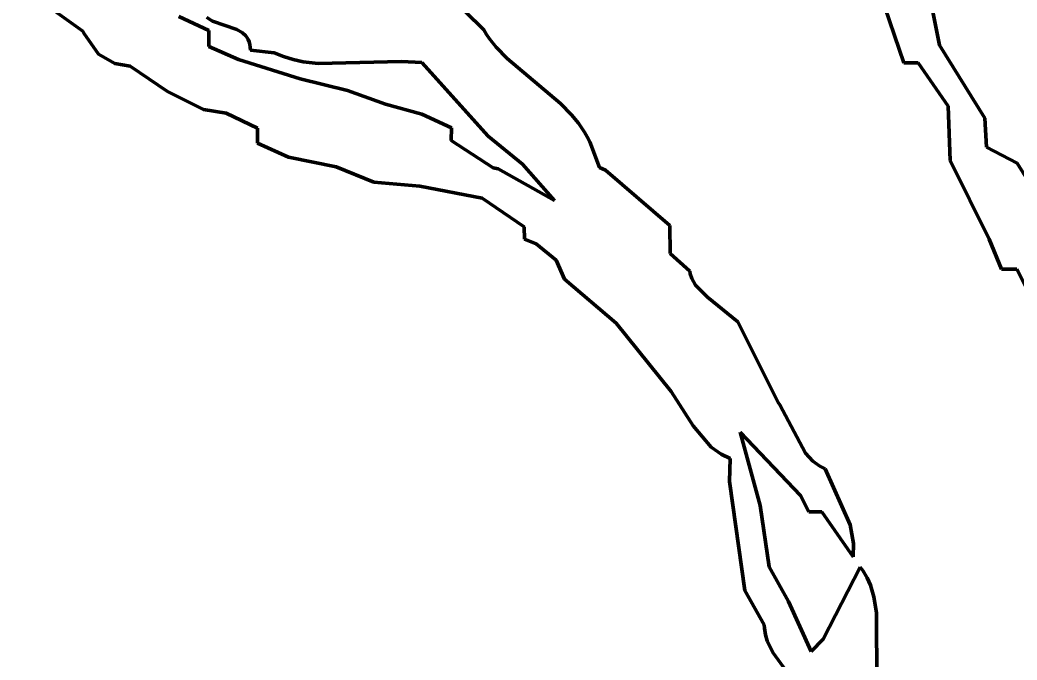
# Model space of a CAD drawing. Header units: millimetres. Extents: x 0 to 7.9, y 0 to 11.
# Drawn here: x 5.339 to 6.481, y 1.816 to 2.549 of the extents above; entities that cross this region are included whole.
import ezdxf

# ---------------------------------------------------------------- set-up
doc = ezdxf.new("R2010")
doc.units = ezdxf.units.MM
doc.layers.add('color#010101ff', color=7, linetype='CONTINUOUS', lineweight=100)
doc.layers.add('color#ffffffff', color=7, linetype='CONTINUOUS', lineweight=100)

msp = doc.modelspace()

# ---------------------------------------------------------------- linework, layer by layer
at = {"layer": 'color#010101ff'}
for p, q in [((6.3723, 2.6182), (6.3918, 2.5201)), ((5.809, 2.5981), (5.8703, 2.5376)), ((6.3512, 2.4999), (6.3187, 2.595)), ((5.4113, 2.5362), (5.3393, 2.5879)), ((5.5211, 2.553), (5.5556, 2.5369)), ((5.5598, 2.5475), (5.5533, 2.5518)), ((5.5877, 2.5379), (5.5598, 2.5475)), ((5.4123, 2.5338), (5.4113, 2.5362)), ((5.4293, 2.5098), (5.4123, 2.5338)), ((5.5556, 2.5369), (5.5555, 2.5185)), ((5.5942, 2.5341), (5.5877, 2.5379)), ((5.5977, 2.5308), (5.5942, 2.5341)), ((5.8703, 2.5376), (5.8734, 2.5324)), ((5.5992, 2.5287), (5.5977, 2.5308)), ((5.6005, 2.5265), (5.5992, 2.5287)), ((5.6015, 2.5239), (5.6005, 2.5265)), ((5.6023, 2.521), (5.6015, 2.5239)), ((5.8734, 2.5324), (5.8768, 2.5274)), ((5.8768, 2.5274), (5.8843, 2.518)), ((5.5555, 2.5185), (5.5896, 2.5039)), ((5.6028, 2.5179), (5.6023, 2.521)), ((5.603, 2.5143), (5.6028, 2.5179)), ((5.6301, 2.5115), (5.603, 2.5143)), ((5.641, 2.507), (5.6301, 2.5115)), ((5.8843, 2.518), (5.8968, 2.505)), ((6.3918, 2.5201), (6.4437, 2.4367)), ((5.4479, 2.4991), (5.4293, 2.5098)), ((5.5896, 2.5039), (5.66, 2.4815)), ((5.6521, 2.5036), (5.641, 2.507)), ((5.6635, 2.5012), (5.6521, 2.5036)), ((5.6808, 2.4991), (5.6635, 2.5012)), ((5.776, 2.5013), (5.6808, 2.4991)), ((5.7994, 2.5003), (5.776, 2.5013)), ((5.8753, 2.4161), (5.7994, 2.5003)), ((5.8968, 2.505), (5.9579, 2.4534)), ((6.3675, 2.5001), (6.3512, 2.4999)), ((6.4017, 2.4502), (6.3675, 2.5001)), ((5.4656, 2.4962), (5.4479, 2.4991)), ((5.5083, 2.4672), (5.4656, 2.4962)), ((5.66, 2.4815), (5.7142, 2.4683)), ((5.5492, 2.4465), (5.5083, 2.4672)), ((5.7142, 2.4683), (5.7576, 2.4528)), ((5.5755, 2.4423), (5.5492, 2.4465)), ((5.7576, 2.4528), (5.7992, 2.441)), ((5.9579, 2.4534), (5.9708, 2.4403)), ((6.4039, 2.3881), (6.4017, 2.4502)), ((5.6111, 2.4252), (5.5755, 2.4423)), ((5.7992, 2.441), (5.8333, 2.4254)), ((5.9708, 2.4403), (5.9786, 2.4308)), ((6.4437, 2.4367), (6.4455, 2.4034)), ((5.6111, 2.4078), (5.6111, 2.4252)), ((5.8333, 2.4254), (5.8328, 2.4109)), ((5.9786, 2.4308), (5.9856, 2.4205)), ((5.9856, 2.4205), (5.9887, 2.4151)), ((5.8328, 2.4109), (5.881, 2.3796)), ((5.9146, 2.3841), (5.8753, 2.4161)), ((5.9887, 2.4151), (5.9916, 2.4094)), ((5.9916, 2.4094), (6.0028, 2.3803)), ((5.6465, 2.392), (5.6111, 2.4078)), ((6.4455, 2.4034), (6.4806, 2.3851)), ((5.7012, 2.3807), (5.6465, 2.392)), ((6.4488, 2.298), (6.4039, 2.3881)), ((5.7444, 2.3632), (5.7012, 2.3807)), ((5.881, 2.3796), (5.8866, 2.3786)), ((5.8866, 2.3786), (5.9513, 2.3423)), ((5.9513, 2.3423), (5.9146, 2.3841)), ((6.0028, 2.3803), (6.0094, 2.3772)), ((6.0094, 2.3772), (6.0833, 2.3138)), ((6.4806, 2.3851), (6.5241, 2.3147)), ((5.797, 2.3589), (5.7444, 2.3632)), ((5.8685, 2.3449), (5.797, 2.3589)), ((5.9166, 2.3124), (5.8685, 2.3449)), ((5.9167, 2.298), (5.9166, 2.3124)), ((6.0833, 2.3138), (6.0836, 2.2818)), ((5.9303, 2.2929), (5.9167, 2.298)), ((6.4629, 2.2639), (6.4488, 2.298)), ((5.953, 2.2742), (5.9303, 2.2929)), ((5.9626, 2.2524), (5.953, 2.2742)), ((6.0836, 2.2818), (6.1059, 2.2616)), ((6.1059, 2.2616), (6.1066, 2.2586)), ((6.4804, 2.2639), (6.4629, 2.2639)), ((6.512, 2.2006), (6.4804, 2.2639)), ((6.0219, 2.2018), (5.9626, 2.2524)), ((6.1066, 2.2586), (6.1085, 2.2529)), ((6.1085, 2.2529), (6.1125, 2.2455)), ((6.1125, 2.2455), (6.1262, 2.2317)), ((6.1262, 2.2317), (6.1612, 2.2033)), ((6.1612, 2.2033), (6.2073, 2.1111)), ((6.0848, 2.1237), (6.0219, 2.2018)), ((6.1098, 2.0843), (6.0848, 2.1237)), ((6.2073, 2.1111), (6.2091, 2.1085)), ((6.2091, 2.1085), (6.2383, 2.0533)), ((6.1303, 2.0601), (6.1098, 2.0843)), ((6.2328, 2.0049), (6.1635, 2.0773)), ((6.1635, 2.0773), (6.1864, 1.9931)), ((6.142, 2.0519), (6.1303, 2.0601)), ((6.1521, 2.0472), (6.142, 2.0519)), ((6.1516, 2.0207), (6.1521, 2.0472)), ((6.2383, 2.0533), (6.2469, 2.0439)), ((6.2469, 2.0439), (6.2548, 2.0383)), ((6.2548, 2.0383), (6.261, 2.0353)), ((6.261, 2.0353), (6.2895, 1.9713)), ((6.169, 1.8958), (6.1516, 2.0207)), ((6.2424, 1.9861), (6.2328, 2.0049)), ((6.1864, 1.9931), (6.1967, 1.9231)), ((6.2572, 1.9861), (6.2424, 1.9861)), ((6.293, 1.9346), (6.2572, 1.9861)), ((6.2895, 1.9713), (6.2934, 1.9497)), ((6.2934, 1.9497), (6.293, 1.9346)), ((6.1967, 1.9231), (6.219, 1.8833)), ((6.2585, 1.8401), (6.3012, 1.9227)), ((6.3012, 1.9227), (6.304, 1.9187)), ((6.304, 1.9187), (6.3089, 1.9105)), ((6.3089, 1.9105), (6.3127, 1.902)), ((6.1912, 1.8568), (6.169, 1.8958)), ((6.3127, 1.902), (6.3167, 1.8887)), ((6.219, 1.8833), (6.245, 1.8262)), ((6.3167, 1.8887), (6.3196, 1.8704)), ((6.3196, 1.8704), (6.32, 1.79)), ((6.1914, 1.8529), (6.1912, 1.8568)), ((6.1926, 1.8454), (6.1914, 1.8529)), ((6.1947, 1.8383), (6.1926, 1.8454)), ((6.201, 1.8252), (6.1947, 1.8383)), ((6.245, 1.8262), (6.2585, 1.8401)), ((6.2362, 1.7773), (6.201, 1.8252))]:
    msp.add_line(p, q, dxfattribs=at)
at = {"layer": 'color#ffffffff'}
for p, q in [((6.3918, 2.5201), (6.3723, 2.6182)), ((5.8703, 2.5376), (5.809, 2.5981)), ((6.3187, 2.595), (6.3512, 2.4999)), ((5.3393, 2.5879), (5.4113, 2.5362)), ((5.5556, 2.5369), (5.5211, 2.553)), ((5.5533, 2.5518), (5.5598, 2.5475)), ((5.5598, 2.5475), (5.5877, 2.5379)), ((5.4113, 2.5362), (5.4123, 2.5338)), ((5.4123, 2.5338), (5.4293, 2.5098)), ((5.5555, 2.5185), (5.5556, 2.5369)), ((5.5877, 2.5379), (5.5942, 2.5341)), ((5.5942, 2.5341), (5.5977, 2.5308)), ((5.8734, 2.5324), (5.8703, 2.5376)), ((5.5977, 2.5308), (5.5992, 2.5287)), ((5.5992, 2.5287), (5.6005, 2.5265)), ((5.6005, 2.5265), (5.6015, 2.5239)), ((5.6015, 2.5239), (5.6023, 2.521)), ((5.8768, 2.5274), (5.8734, 2.5324)), ((5.8843, 2.518), (5.8768, 2.5274)), ((5.5896, 2.5039), (5.5555, 2.5185)), ((5.6023, 2.521), (5.6028, 2.5179)), ((5.6028, 2.5179), (5.603, 2.5143)), ((5.603, 2.5143), (5.6301, 2.5115)), ((5.6301, 2.5115), (5.641, 2.507)), ((5.8968, 2.505), (5.8843, 2.518)), ((6.4437, 2.4367), (6.3918, 2.5201)), ((5.4293, 2.5098), (5.4479, 2.4991)), ((5.66, 2.4815), (5.5896, 2.5039)), ((5.641, 2.507), (5.6521, 2.5036)), ((5.6521, 2.5036), (5.6635, 2.5012)), ((5.6635, 2.5012), (5.6808, 2.4991)), ((5.6808, 2.4991), (5.776, 2.5013)), ((5.776, 2.5013), (5.7994, 2.5003)), ((5.7994, 2.5003), (5.8753, 2.4161)), ((5.9579, 2.4534), (5.8968, 2.505)), ((6.3512, 2.4999), (6.3675, 2.5001)), ((6.3675, 2.5001), (6.4017, 2.4502)), ((5.4479, 2.4991), (5.4656, 2.4962)), ((5.4656, 2.4962), (5.5083, 2.4672)), ((5.7142, 2.4683), (5.66, 2.4815)), ((5.5083, 2.4672), (5.5492, 2.4465)), ((5.7576, 2.4528), (5.7142, 2.4683)), ((5.5492, 2.4465), (5.5755, 2.4423)), ((5.7992, 2.441), (5.7576, 2.4528)), ((5.9708, 2.4403), (5.9579, 2.4534)), ((6.4017, 2.4502), (6.4039, 2.3881)), ((5.5755, 2.4423), (5.6111, 2.4252)), ((5.8333, 2.4254), (5.7992, 2.441)), ((5.9786, 2.4308), (5.9708, 2.4403)), ((6.4455, 2.4034), (6.4437, 2.4367)), ((5.6111, 2.4252), (5.6111, 2.4078)), ((5.8328, 2.4109), (5.8333, 2.4254)), ((5.9856, 2.4205), (5.9786, 2.4308)), ((5.9887, 2.4151), (5.9856, 2.4205)), ((5.881, 2.3796), (5.8328, 2.4109)), ((5.8753, 2.4161), (5.9146, 2.3841)), ((5.9916, 2.4094), (5.9887, 2.4151)), ((6.0028, 2.3803), (5.9916, 2.4094)), ((5.6111, 2.4078), (5.6465, 2.392)), ((6.4806, 2.3851), (6.4455, 2.4034)), ((5.6465, 2.392), (5.7012, 2.3807)), ((6.4039, 2.3881), (6.4488, 2.298)), ((5.7012, 2.3807), (5.7444, 2.3632)), ((5.8866, 2.3786), (5.881, 2.3796)), ((5.9513, 2.3423), (5.8866, 2.3786)), ((5.9146, 2.3841), (5.9513, 2.3423)), ((6.0094, 2.3772), (6.0028, 2.3803)), ((6.0833, 2.3138), (6.0094, 2.3772)), ((6.5241, 2.3147), (6.4806, 2.3851)), ((5.7444, 2.3632), (5.797, 2.3589)), ((5.797, 2.3589), (5.8685, 2.3449)), ((5.8685, 2.3449), (5.9166, 2.3124)), ((5.9166, 2.3124), (5.9167, 2.298)), ((6.0836, 2.2818), (6.0833, 2.3138)), ((5.9167, 2.298), (5.9303, 2.2929)), ((6.4488, 2.298), (6.4629, 2.2639)), ((5.9303, 2.2929), (5.953, 2.2742)), ((5.953, 2.2742), (5.9626, 2.2524)), ((6.1059, 2.2616), (6.0836, 2.2818)), ((6.1066, 2.2586), (6.1059, 2.2616)), ((6.4629, 2.2639), (6.4804, 2.2639)), ((6.4804, 2.2639), (6.512, 2.2006)), ((5.9626, 2.2524), (6.0219, 2.2018)), ((6.1085, 2.2529), (6.1066, 2.2586)), ((6.1125, 2.2455), (6.1085, 2.2529)), ((6.1262, 2.2317), (6.1125, 2.2455)), ((6.1612, 2.2033), (6.1262, 2.2317)), ((6.2073, 2.1111), (6.1612, 2.2033)), ((6.0219, 2.2018), (6.0848, 2.1237)), ((6.0848, 2.1237), (6.1098, 2.0843)), ((6.2091, 2.1085), (6.2073, 2.1111)), ((6.2383, 2.0533), (6.2091, 2.1085)), ((6.1098, 2.0843), (6.1303, 2.0601)), ((6.1864, 1.9931), (6.1635, 2.0773)), ((6.1635, 2.0773), (6.2328, 2.0049)), ((6.1303, 2.0601), (6.142, 2.0519)), ((6.142, 2.0519), (6.1521, 2.0472)), ((6.1521, 2.0472), (6.1516, 2.0207)), ((6.2469, 2.0439), (6.2383, 2.0533)), ((6.2548, 2.0383), (6.2469, 2.0439)), ((6.261, 2.0353), (6.2548, 2.0383)), ((6.2895, 1.9713), (6.261, 2.0353)), ((6.1516, 2.0207), (6.169, 1.8958)), ((6.2328, 2.0049), (6.2424, 1.9861)), ((6.1967, 1.9231), (6.1864, 1.9931)), ((6.2424, 1.9861), (6.2572, 1.9861)), ((6.2572, 1.9861), (6.293, 1.9346)), ((6.2934, 1.9497), (6.2895, 1.9713)), ((6.293, 1.9346), (6.2934, 1.9497)), ((6.219, 1.8833), (6.1967, 1.9231)), ((6.3012, 1.9227), (6.2585, 1.8401)), ((6.304, 1.9187), (6.3012, 1.9227)), ((6.3089, 1.9105), (6.304, 1.9187)), ((6.3127, 1.902), (6.3089, 1.9105)), ((6.169, 1.8958), (6.1912, 1.8568)), ((6.3167, 1.8887), (6.3127, 1.902)), ((6.245, 1.8262), (6.219, 1.8833)), ((6.3196, 1.8704), (6.3167, 1.8887)), ((6.32, 1.79), (6.3196, 1.8704)), ((6.1912, 1.8568), (6.1914, 1.8529)), ((6.1914, 1.8529), (6.1926, 1.8454)), ((6.1926, 1.8454), (6.1947, 1.8383)), ((6.1947, 1.8383), (6.201, 1.8252)), ((6.2585, 1.8401), (6.245, 1.8262)), ((6.201, 1.8252), (6.2362, 1.7773))]:
    msp.add_line(p, q, dxfattribs=at)

doc.saveas('drawing.dxf')
